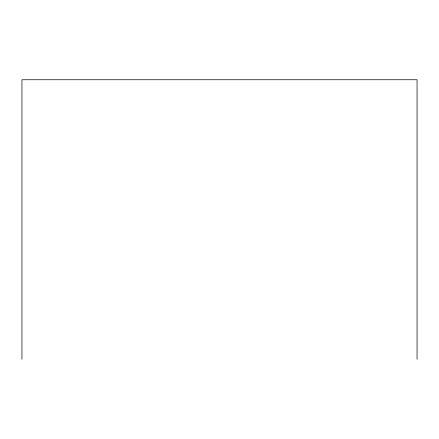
<?xml version="1.0" encoding="UTF-8"?>
<svg xmlns="http://www.w3.org/2000/svg" width="439" height="439" viewBox="0 0 439 439"><rect width="100%" height="100%" fill="white"/><g stroke="black" fill="none" stroke-linecap="round" stroke-linejoin="round"><path stroke-width="0.66" d="M417.05 359.256L417.05 79.744L21.95 79.744L21.95 359.256"/></g></svg>
